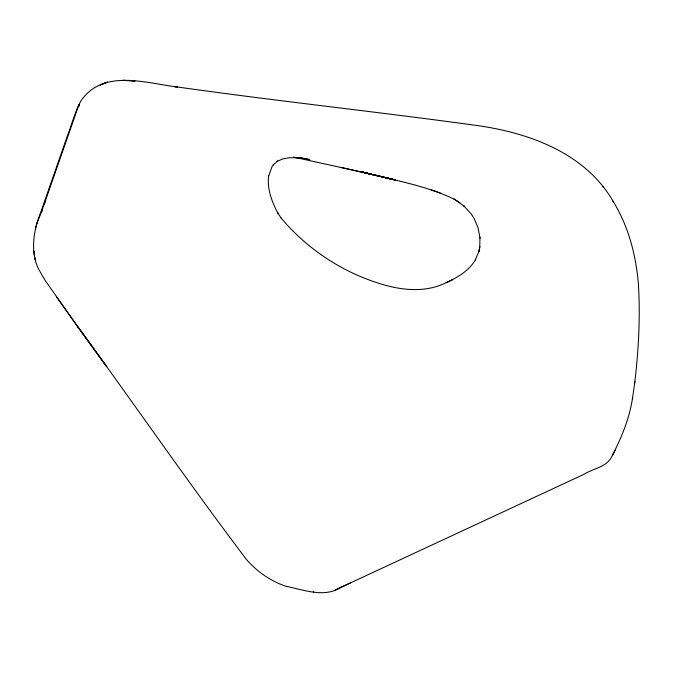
<?xml version="1.0" encoding="UTF-8"?>
<svg xmlns="http://www.w3.org/2000/svg" width="673" height="673" viewBox="0 0 673 673"><rect width="100%" height="100%" fill="white"/><g stroke="black" fill="none" stroke-linecap="round" stroke-linejoin="round"><path stroke-width="1.01" d="M78.817 105.653L79.052 104.365L41.936 210.666L42.466 209.21M634.664 383.215L634.875 381.65C638.694 348.631 640.486 315.301 638.265 282.096L638.113 280.834C635.43 253.225 628.052 225.817 613.524 201.993L612.985 201.219M76.402 324.857L106.662 366.608L76.402 324.857C133.456 402.875 188.238 482.6 246.579 559.65C257.103 571.646 270.571 581.051 285.722 586.183C303.523 589.826 324.31 598.247 341.203 587.226L340.496 587.537L583.668 474.448C592.804 468.534 606.735 467.298 611.892 456.437C621.406 437.862 629.634 418.253 632.612 397.457M632.393 399.039L634.875 381.65M613.524 201.993C585.51 152.914 528.86 132.623 475.777 125.338C375.29 111.533 274.382 100.79 173.945 86.506L177.546 87.01C145.856 83.2 103.179 68.478 80.895 100.916C75.241 111.095 72.381 122.688 68.217 133.532L40.935 211.743C33.692 229.611 30.041 250.693 38.386 268.746L44.855 280.002L76.924 325.564L56.524 296.97M36.149 225.834L35.703 228.164M459.836 202.691L454.006 199.057L464.177 206.157L463.773 205.829L471.033 213.694L474.019 218.304L477.998 227.617L480.042 238.074L479.958 237.317L479.748 247.319L478.789 251.996L479.891 246.629M478.932 251.298L475.323 259.98L475.66 259.458C469.106 270.58 457.657 277.587 446.149 282.685L452.063 279.909L451.575 280.136M45.655 200.31L44.233 204.314M41.861 210.842L41.625 211.499L42.172 210.026L36.796 223.705L37.385 222.62M612.464 455.453L615.055 450.271M340.496 587.537L350.456 582.953M335.078 589.943L341.203 587.226M446.645 282.467C418.9 296.33 387.084 287.598 360.105 276.418C329.812 263.496 302.227 243.298 281.112 218.044M299.392 157.894L304.65 158.618L295.674 157.617L296.902 157.709L289.222 157.768L282.761 158.904L276.881 161.47L277.562 161.083L273.263 164.902L273.65 164.355L271.993 166.778L268.561 176.334L268.628 175.729C266.996 188.894 271.825 202.026 278.084 213.4L277.798 212.962L281.398 218.481M313.265 591.744L313.82 591.819M303.658 158.475L309.294 159.493L300.242 157.726M293.453 157.061L360.728 171.842M340.925 167.4L395.43 179.943M394.858 179.884L361.359 171.918L395.059 179.901L362.654 172.069M378.907 175.998L361.813 171.968L394.689 179.868M362.267 172.027C392.847 180.019 426.623 185.689 454.309 199.25M431.292 189.929L440.243 192.983M602.621 186.404L603.117 187.119M79.019 106.527L78.825 105.594M33.843 251.828L33.717 251.054L35.097 259.879M102.641 84.016L100.159 85.034L107.512 82.064L102.641 84.016M133.447 80.861L122.957 80.339L135.004 80.97L133.447 80.861"/></g></svg>
